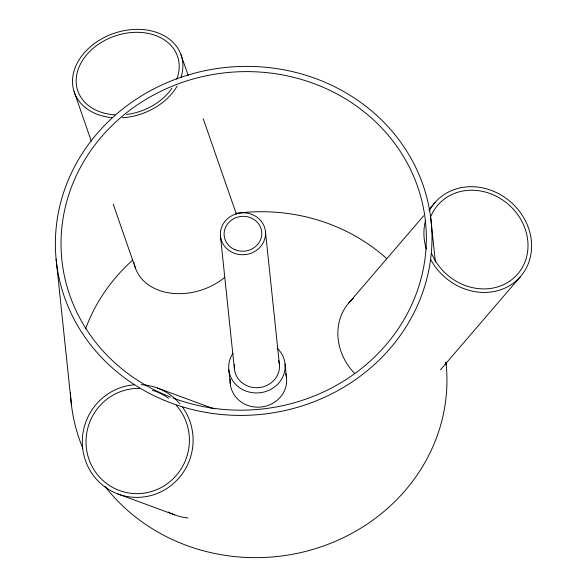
<?xml version="1.0" encoding="UTF-8"?>
<svg xmlns="http://www.w3.org/2000/svg" width="587" height="587" viewBox="0 0 587 587"><rect width="100%" height="100%" fill="white"/><g stroke="black" fill="none" stroke-linecap="round" stroke-linejoin="round"><path stroke-width="0.88" d="M348.869 302.877L423.653 215.796M428.987 209.574L434.923 202.662M440.463 369.781L520.581 276.477M157.419 388.014L213.969 408.853M118.009 493.997L174.559 514.836M180.943 54.628L188.214 75.554M203.212 118.699L236.363 214.094M74.101 91.616L91.301 141.122M113.218 204.188L135.538 268.406M430.785 218.335L435.385 262.103M445.922 362.194L446.215 364.931M285.047 363.977L286.544 378.197M265.441 231.542A22.614 20.927 -6 0 1 233.465 252.938A22.614 20.927 -6 0 1 229.906 216.867A22.614 20.927 -6 0 1 265.441 231.542L279.419 364.534M220.433 236.025L234.411 369.018M228.791 369.575L230.28 383.803M56.11 259.102L71.541 405.69M170.575 397.106A182.806 169.129 -6 0 1 134.548 106.805A182.806 169.129 -6 0 1 424.995 217.608A182.806 169.129 -6 0 1 173.106 398.067M85.541 328.918A182.806 169.129 -6 0 1 132.662 260.122M235.453 213.419A182.806 169.129 -6 0 1 386.716 258.596M445.944 362.311A188.456 174.361 -6 0 1 324.934 545.47A188.456 174.361 -6 0 1 104.948 486.278M82.716 448.02A188.456 174.361 -6 0 1 70.763 397.847M70.704 396.973A188.456 174.361 -6 0 1 70.462 392.593M286.14 375.599A28.271 26.158 -6 0 1 259.916 407.114A28.271 26.158 -6 0 1 230.265 379.202M285.656 373.684A28.271 26.158 -6 0 1 286.001 374.961M279.104 362.458A22.614 20.927 -6 0 1 257.554 387.699A22.614 20.927 -6 0 1 234.529 364.292M278.561 360.425A22.614 20.927 -6 0 1 278.986 361.944M277.203 348.26A28.271 26.158 -6 0 1 278.121 383.751A28.271 26.158 -6 0 1 240.002 387.992A28.271 26.158 -6 0 1 233.024 353.176M224.63 277.497A56.535 42.557 -19.2 0 1 169.914 293.03A56.535 42.557 -19.2 0 1 134.35 264.297M134.137 263.24A56.535 42.557 -19.2 0 1 133.953 262.184M115.03 114.847A52.771 39.725 -19.2 0 1 78.027 69.809A52.771 39.725 -19.2 0 1 142.436 32.571A52.771 39.725 -19.2 0 1 176.738 79.172M171.954 88.211A52.771 39.725 -19.2 0 1 126.557 114.465M112.785 117.701A56.535 42.557 -19.2 0 1 74.483 69.53A56.535 42.557 -19.2 0 1 142.157 29.526A56.535 42.557 -19.2 0 1 181.031 77.352M177.113 86.091A56.535 42.557 -19.2 0 1 122.316 117.767M354.423 373.229A56.535 49.983 40.7 0 1 353.293 298.431M430.535 217.175A52.771 46.652 40.7 0 1 507.043 203.249A52.771 46.652 40.7 0 1 509.223 281.503A52.771 46.652 40.7 0 1 431.54 253.342M429.266 210.968A56.535 49.983 40.7 0 1 510.58 201.877A56.535 49.983 40.7 0 1 512.862 283.543A56.535 49.983 40.7 0 1 430.616 259.344M426.367 249.152A56.535 49.983 40.7 0 1 425.568 220.418M188.053 517.961A56.535 55.237 -69.8 0 1 168.227 512.003M208.671 407.187A56.535 55.237 -69.8 0 1 211.342 407.95M152.407 390.333A52.771 51.553 -69.8 0 1 168.594 398.331M176.254 405.338A52.771 51.553 -69.8 0 1 161.315 487.459A52.771 51.553 -69.8 0 1 87.243 453.186A52.771 51.553 -69.8 0 1 139.618 388.396M141.151 384.683A56.535 55.237 -69.8 0 1 179.923 403.849M182.498 407.143A56.535 55.237 -69.8 0 1 161.33 491.635A56.535 55.237 -69.8 0 1 84.066 455.886A56.535 55.237 -69.8 0 1 134.196 384.793M164.287 400.312A188.456 174.361 -6 0 0 431.262 222.693A188.456 174.361 -6 0 0 135.516 99.68A188.456 174.361 -6 0 0 164.287 400.312M235.042 249.732A18.843 17.434 -6 0 0 261.692 231.902A18.843 17.434 -6 0 0 232.078 219.677A18.843 17.434 -6 0 0 235.042 249.732"/></g></svg>
